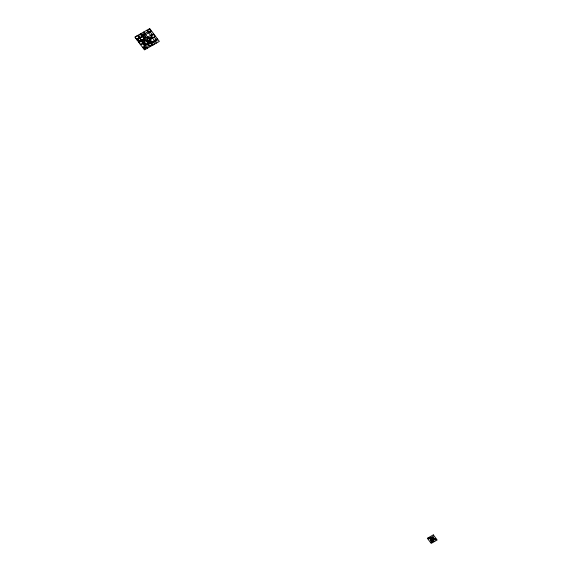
<?xml version="1.0" encoding="UTF-8"?>
<svg xmlns="http://www.w3.org/2000/svg" width="572" height="572" viewBox="0 0 572 572"><rect width="100%" height="100%" fill="white"/><g stroke="black" fill="none" stroke-linecap="round" stroke-linejoin="round"><path stroke-width="0.86" d="M136.772 39.647L151.637 31.16M138.696 42.206L153.561 33.719M140.619 44.766L155.491 36.286M142.542 47.333L157.414 38.846M428.035 538.681L429.114 538.402L428.213 538.81L428.142 537.937L429.021 538.059M429.243 537.98C431.495 538.038 427.842 537.744 429.965 537.573M430.838 537.501L431.381 537.194M430.23 537.945L430.787 537.659M429.279 538.795L429.708 538.552M431.202 538.123L431.646 537.909M431.881 537.809L433.297 537.001M430.015 538.967C432.625 539.16 428.306 538.574 430.902 538.459M430.53 539.639L430.959 539.389M431.324 539.217C435.077 539.51 428.542 538.831 432.289 538.617M430.409 540.447C432.525 540.583 428.986 540.197 431.124 540.039M433.24 538.817C435.928 539.01 431.574 538.424 434.119 538.309M431.388 540.211L431.931 539.904M434.498 538.724C436.736 538.81 433.09 538.509 435.213 538.316M432.382 540.333L433.798 539.525M434.084 539.446L434.606 539.117M431.145 541.755L432.561 540.948M434.934 539.796L435.95 539.217L436.036 539.611L435.092 539.939L435.113 539.067L435.95 539.217M431.124 542.671L431.681 542.385M433.14 541.62C435.757 541.727 431.467 541.169 433.998 541.083M146.739 30.295L156.363 43.107M143.765 31.996L153.389 44.802M140.791 33.691L150.422 46.496M137.816 35.385L147.447 48.191M155.977 40.619C157.35 42.678 157.7 38.732 155.992 40.533M142.514 35.099C143.951 36.601 143.357 33.426 142.514 35.099M143.515 40.49C144.809 42.485 145.131 38.624 143.522 40.455M150.3 37.816C151.501 39.947 152.202 35.857 150.3 37.766M142.328 40.312C143.715 42.006 143.529 38.553 142.328 40.312M142.442 42.971C143.701 44.409 143.322 41.534 142.457 42.886A1.509 1.308 -2.1 0 0 140.204 41.706A1.509 1.308 -2.1 0 0 140.154 43.972A1.509 1.308 -2.1 0 0 142.442 42.857L142.442 42.971M149.714 28.6L134.842 37.087L144.473 49.893L159.338 41.406L149.714 28.6M433.304 534.884L427.356 538.281L431.209 543.4L437.158 540.004L433.304 534.884M143.45 34.792L143.422 34.77A1.022 0.887 -2.1 0 1 143.4 33.226A1.022 0.887 -2.1 0 1 144.952 33.955A1.022 0.887 -2.1 0 1 143.436 34.763M151.952 44.63A1.537 1.33 -2.1 0 0 154.261 43.465A1.537 1.33 -2.1 0 0 151.966 42.321A1.537 1.33 -2.1 0 0 151.952 44.63M152.08 41.863A2.674 2.317 -2.1 0 0 156.099 39.825A2.674 2.317 -2.1 0 0 152.095 37.852A2.674 2.317 -2.1 0 0 152.08 41.863M146.632 37.709A3.554 3.082 -2.1 0 0 151.902 34.899A3.554 3.082 -2.1 0 0 146.511 32.368A3.554 3.082 -2.1 0 0 146.632 37.709M142.657 42.464A0.994 0.865 -2.1 0 0 144.165 41.713A0.994 0.865 -2.1 0 0 142.671 40.969A0.994 0.865 -2.1 0 0 142.657 42.464M144.752 40.126A1.673 1.444 -2.1 0 0 147.276 38.882A1.673 1.444 -2.1 0 0 144.795 37.616A1.673 1.444 -2.1 0 0 144.752 40.126M141.935 36.737A0.808 0.701 -2.1 0 0 143.172 36.15A0.808 0.701 -2.1 0 0 141.985 35.521A0.808 0.701 -2.1 0 0 141.935 36.737M139.382 37.159A1.459 1.266 -2.1 0 0 141.549 36A1.459 1.266 -2.1 0 0 139.332 34.963A1.459 1.266 -2.1 0 0 139.382 37.159M137.373 40.204A0.715 0.622 -2.1 0 0 138.431 39.625A0.715 0.622 -2.1 0 0 137.337 39.125A0.715 0.622 -2.1 0 0 137.373 40.204M148.091 40.991A1.787 1.552 -2.1 0 0 150.758 39.597A1.787 1.552 -2.1 0 0 148.055 38.31A1.787 1.552 -2.1 0 0 148.091 40.991M148.935 42.807A1.008 0.872 -2.1 0 0 150.422 42.013A1.008 0.872 -2.1 0 0 148.899 41.298A1.008 0.872 -2.1 0 0 148.935 42.807M145.209 43.744A2.124 1.845 -2.1 0 0 148.391 42.106A2.124 1.845 -2.1 0 0 145.195 40.555A2.124 1.845 -2.1 0 0 145.209 43.744M139.325 41.785A0.729 0.636 -2.1 0 0 140.433 41.241A0.729 0.636 -2.1 0 0 139.346 40.683A0.729 0.636 -2.1 0 0 139.325 41.785M140.855 41.456A1.008 0.872 -2.1 0 0 142.349 40.669A1.008 0.872 -2.1 0 0 140.826 39.947A1.008 0.872 -2.1 0 0 140.855 41.456M139.025 40.462A1.151 1.001 -2.1 0 0 140.748 39.575A1.151 1.001 -2.1 0 0 139.017 38.732A1.151 1.001 -2.1 0 0 139.025 40.462M139.375 38.51A0.744 0.643 -2.1 0 0 140.483 37.938A0.744 0.643 -2.1 0 0 139.368 37.394A0.744 0.643 -2.1 0 0 139.375 38.51M141.313 39.718A1.773 1.537 -2.1 0 0 143.965 38.36A1.773 1.537 -2.1 0 0 141.298 37.058A1.773 1.537 -2.1 0 0 141.313 39.718M136.415 38.86A1.773 1.537 -2.1 0 0 139.067 37.495A1.773 1.537 -2.1 0 0 136.401 36.193A1.773 1.537 -2.1 0 0 136.415 38.86M148.784 45.717A1.709 1.48 -2.1 0 0 151.351 44.423A1.709 1.48 -2.1 0 0 148.799 43.15A1.709 1.48 -2.1 0 0 148.784 45.717M152.567 37.352A1.544 1.337 -2.1 0 0 154.84 36.115A1.544 1.337 -2.1 0 0 152.488 35.028A1.544 1.337 -2.1 0 0 152.567 37.352M145.259 47.269A1.995 1.73 -2.1 0 0 148.262 45.767A1.995 1.73 -2.1 0 0 145.288 44.28A1.995 1.73 -2.1 0 0 145.259 47.269M143.379 44.816A1.058 0.915 -2.1 0 0 144.995 44.058A1.058 0.915 -2.1 0 0 143.443 43.236A1.058 0.915 -2.1 0 0 143.379 44.816M148.62 31.832A1.33 1.151 -2.1 0 0 150.6 30.802A1.33 1.151 -2.1 0 0 148.598 29.837A1.33 1.151 -2.1 0 0 148.62 31.832M143.894 37.609A0.951 0.822 -2.1 0 0 145.295 36.851A0.951 0.822 -2.1 0 0 143.858 36.186A0.951 0.822 -2.1 0 0 143.894 37.609M144.187 48.777A1.015 0.879 -2.1 0 0 145.738 48.048A1.015 0.879 -2.1 0 0 144.244 47.254A1.015 0.879 -2.1 0 0 144.187 48.777M432.167 538.045A0.844 0.729 -2.1 0 0 433.433 537.401A0.844 0.729 -2.1 0 0 432.175 536.779A0.844 0.729 -2.1 0 0 432.167 538.045M432.668 540.561A0.844 0.729 -2.1 0 0 433.933 539.925A0.844 0.729 -2.1 0 0 432.675 539.296A0.844 0.729 -2.1 0 0 432.668 540.561M431.431 541.984A0.844 0.729 -2.1 0 0 432.697 541.348A0.844 0.729 -2.1 0 0 431.438 540.719A0.844 0.729 -2.1 0 0 431.431 541.984"/></g></svg>
